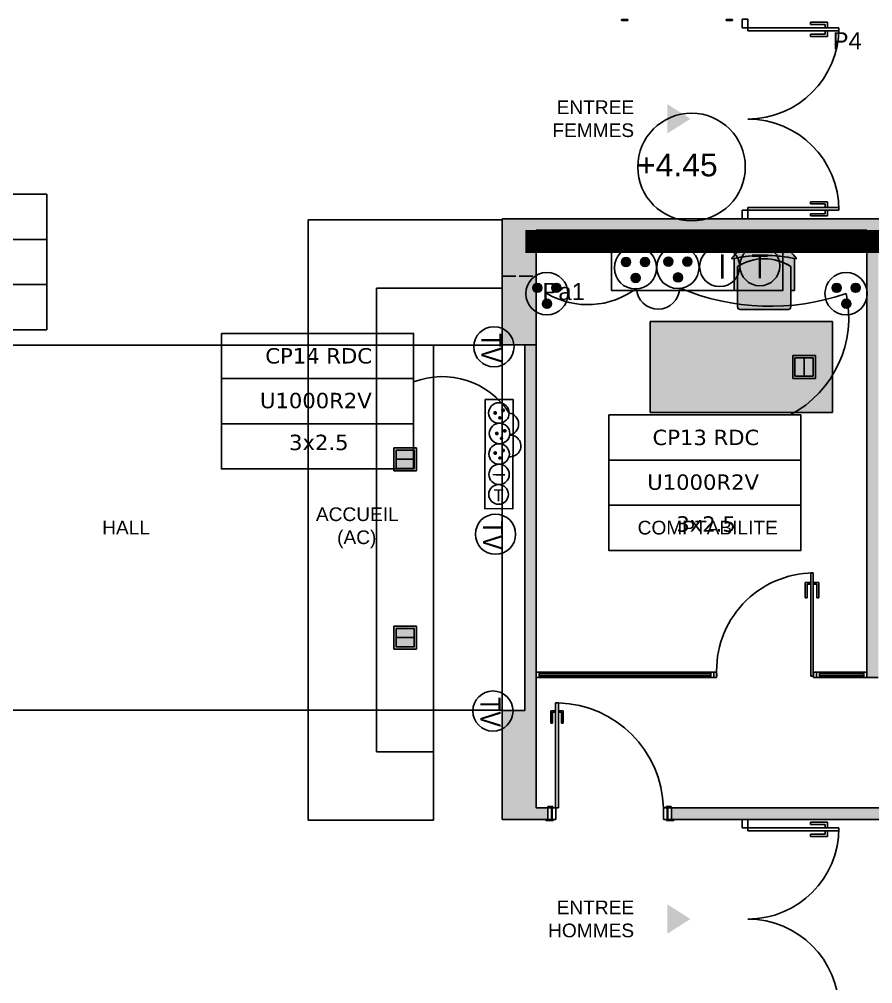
# Model space of a CAD drawing. Header units: millimetres. Extents: x 71819 to 78266, y 23672 to 38445.
# Drawn here: x 74655 to 75403, y 31269 to 32115 of the extents above; entities that cross this region are included whole.
import ezdxf
from ezdxf.enums import TextEntityAlignment as Align

# ---------------------------------------------------------------- set-up
doc = ezdxf.new("R2010")
doc.units = ezdxf.units.MM
for name, pattern in [('ACAD_ISO02W100', [15, 12, -3]), ('ACAD_ISO03W100', [30, 12, -18]), ('PROJECTION', [0.375, 0.25, -0.125])]:
    doc.linetypes.add(name, pattern=pattern)
for name, color, linetype in [('FILERIE', 5, 'Continuous'), ('Plan Archi', 8, 'Continuous'), ('prise', 1, 'Continuous'), ('Prises CFA', 140, 'Continuous'), ('PRISES DE COURANT', 5, 'Continuous')]:
    doc.layers.add(name, color=color, linetype=linetype)
doc.layers.add('STRUCTURE POUTRES', color=5, linetype='ACAD_ISO03W100', lineweight=20)
doc.styles.add('ARIAL', font='arial.ttf')
doc.styles.get("Standard").update_dxf_attribs({"font": 'arial.ttf'})
doc.styles.add('STYLE_GENERE_1', font='ARIALN.TTF')
doc.styles.add('Verdana', font='verdana.ttf')

# ---------------------------------------------------------------- blocks, each defined once
blk = doc.blocks.new('Prise de courant normale')
at = {"layer": 'prise', "linetype": 'Continuous'}
for points in [[(-122.4923302766327, 51.11718510181423, 0.9999999999999999), (-43.63924034800572, 51.11718510181423, 0.9999999999999999)], [(43.63924034800572, 51.11718510181423, 0.9999999999999999), (122.4923302766327, 51.11718510181423, 0.9999999999999999)], [(-38.26660679961788, -88.54752189595274, 0.9999999999999999), (40.58648312900914, -88.54752189595274, 0.9999999999999999)]]:
    blk.add_hatch(color=5, dxfattribs=at).paths.add_polyline_path(points, flags=0)
at = {"layer": 'prise', "color": 1, "linetype": 'Continuous'}
blk.add_circle((0, 0), 185.3837362570948, dxfattribs=at)
at = {"layer": 'prise', "color": 5, "linetype": 'Continuous'}
for centre in [(-83.06578531231924, 51.11718510181423), (83.06578531231924, 51.11718510181423), (1.159938164695632, -88.54752189595274)]:
    blk.add_circle(centre, 39.42654497360036, dxfattribs=at)
blk = doc.blocks.new('Prise télévision')
at = {"layer": 'prise', "color": 1, "linetype": 'Continuous'}
blk.add_circle((0, 0), 176.114549442571, dxfattribs=at)
at = {"layer": 'prise', "color": 4, "linetype": 'Continuous', "insert": (-120.3966662883759, -110.6891449093819), "char_height": 177.1875, "attachment_point": 7, "style": 'STYLE_GENERE_1'}
blk.add_mtext('{\\fArial Narrow|b0|i0|c0|p34;TV}', dxfattribs=at)
blk = doc.blocks.new('boite b')
at = {"layer": 'FILERIE', "color": 5}
for points, const_width in [([(1.412186922323599, 17.18801652033835, -1), (3.113256322751113, 17.18334202476217, -1)], 1.701075823108115), ([(4.338471682167437, 23.79594522807383, -1), (5.869434142550745, 23.79173818205527, -1)], 1.530968240797304), ([(8.354105894526583, 19.49507170493962, -1), (10.05517529494682, 19.49039720936344, -1)], 1.701075823108115), ([(0, 7.275957614183426e-12, -1), (1.701069400427514, -0.004674495568906423, -1)], 1.701075823108115), ([(2.926284759843838, 6.607928707742758, -1), (4.457247220227146, 6.603721661724194, -1)], 1.530968240797304), ([(6.941918972202984, 2.307055184608544, -1), (8.642988372623222, 2.302380689032361, -1)], 1.701075823108115), ([(1.5, -17.99999999999272, -1), (3.201069400427514, -18.00467449556891, -1)], 1.701075823108115), ([(4.426284759843838, -11.39207129225724, -1), (5.957247220227146, -11.39627833827581, -1)], 1.530968240797304), ([(8.441918972202984, -15.69294481539146, -1), (10.14298837262322, -15.69761931096764, -1)], 1.701075823108115)]:
    blk.add_lwpolyline(points, format="xyb", close=True, dxfattribs=dict(at, const_width=const_width))
at = {"layer": 'FILERIE', "color": 1}
for centre, radius in [((5.773172068751592, 20.30816017564212), 8.991740754105123), ((5.371750317601254, 2.326008294492567), 8.991740741632977), ((5.973976015571679, -15.63555663007173), 8.991740741632977)]:
    blk.add_circle(centre, radius, dxfattribs=at)
at = {"layer": 'prise', "color": 1, "flags": 128}
blk.add_lwpolyline([(18.09724516586721, -27.54259735303276), (-6.626156310718216, -27.47465807263143), (-6.363030105007056, 68.27811986725465), (18.36037137155654, 68.21018058698792)], close=True, dxfattribs=at)
at = {"layer": 'Prises CFA', "color": 4}
for centre, radius in [((6.252873112462112, 55.78596242555977), 8.614116416255332), ((5.822449641294952, 38.2404845412002), 8.940651317993284)]:
    blk.add_circle(centre, radius, dxfattribs=at)
for s, height, rotation, text_generation_flag, p in [('T', 10.35441373063637, 179.8425530498475, 2, (1.880163395369891, 61.7960320249822)), ('I', 10.74691799999425, 269.8425530469877, 4, (11.32422438674985, 40.53947606692054))]:
    blk.add_text(s, height=height, rotation=rotation, dxfattribs=dict(at, text_generation_flag=text_generation_flag)).set_placement(p)
blk = doc.blocks.new('ETIQ ECL')
at = {"color": 6, "linetype": 'ByBlock'}
blk.add_lwpolyline([(-28.09237466774357, 19.79999999999927), (28.09237466774357, 19.79999999999927), (28.09237466774357, -19.79999999999927), (-28.09237466774357, -19.79999999999927)], close=True, dxfattribs=at)
at = {"layer": 'STRUCTURE POUTRES', "color": 6, "linetype": 'ByBlock'}
for points in [[(-28.09237466774357, 19.79999999999927), (28.09237466774357, 19.79999999999927), (28.09237466774357, 6.599999999999909), (-28.09237466774357, 6.599999999999909)], [(-28.09237466774357, 6.599999999999909), (28.09237466774357, 6.599999999999909), (28.09237466774357, -6.599999999999454), (-28.09237466774357, -6.599999999999454)], [(-28.09237466774357, -6.599999999999454), (28.09237466774357, -6.599999999999454), (28.09237466774357, -19.79999999999927), (-28.09237466774357, -19.79999999999927)]]:
    blk.add_lwpolyline(points, close=True, dxfattribs=at)
at = {"layer": 'STRUCTURE POUTRES', "color": 6, "linetype": 'ByBlock', "style": 'Verdana'}
for tag, p in [('CIRCUIT', (0.3258196043170756, 10.99343506267905)), ('CABLE', (-0.4895047320387675, -2.077938956542766)), ('SECTION', (0.3739897136692889, -14.32081281852334))]:
    blk.add_attdef(tag, text='', height=4.5, dxfattribs=at).set_placement(p, align=Align.CENTER)
blk = doc.blocks.new('BLOC PRISE + I + T')
at = {"color": 1}
blk.add_lwpolyline([(-76.7453252264313, 19.83732521661022), (73.64106981598161, 19.83732521661022), (73.64106981598161, -20.23158626346685), (-76.7453252264313, -20.23158626346685)], close=True, dxfattribs=at)
at = {"layer": 'prise', "color": 1, "linetype": 'Continuous'}
for centre in [(18.091085552609, 0.72215177869748), (53.3352560871499, 1.379235280853209)]:
    blk.add_circle(centre, 17.54946321939493, dxfattribs=at)
at = {"xscale": 0.1, "yscale": 0.1, "zscale": 0.1}
for p in [(-55.75911469662969, -0.3871071534231305), (-18.5383736257063, 0)]:
    blk.add_blockref('Prise de courant normale', p, dxfattribs=at)
at = {"layer": 'prise', "color": 4, "linetype": 'Continuous', "char_height": 21.08676313003582, "attachment_point": 7, "style": 'STYLE_GENERE_1'}
for s, insert in [('{\\fArial Narrow|b0|i0|c0|p34;I}', (17.06601574364322, -9.77439826869977)), ('{\\fArial Narrow|b0|i0|c0|p34;T}', (45.99222531255509, -9.50878122915583))]:
    blk.add_mtext(s, dxfattribs=dict(at, insert=insert))

msp = doc.modelspace()

# ---------------------------------------------------------------- hatches: boundary and pattern name
at = {"layer": 'Plan Archi'}
h = msp.add_hatch(color=256, dxfattribs=at)
h.dxf.hatch_style = 1
h.paths.add_polyline_path([(75078.21319921051, 31829.37780712424), (75078.21319921051, 31939.80293808477), (76032.69985561425, 31939.80296607489), (76032.6998556142, 31413.12320927406), (75226.78998330253, 31413.12320927406), (75226.78998330253, 31423.12320927406), (75708.01828953427, 31423.12320927406), (75708.01828953427, 31428.29032532457), (75718.01828953427, 31428.29032532457), (75718.01828953427, 31423.12320927406), (76022.69985561418, 31423.12320927406), (76022.69985561422, 31929.80296607489), (75718.14669081426, 31929.80296607489), (75718.14669081426, 31531.77031324347), (75708.01828953427, 31531.77031324347), (75708.01828953427, 31929.80296607489), (75408.14669081426, 31929.80296607489), (75408.14669081426, 31537.40933900249), (75398.14669081426, 31537.40933900249), (75398.14669081426, 31929.80296607489), (75108.27550411112, 31929.80296607489), (75108.27529810266, 31423.12320927406), (75118.2750920942, 31423.12320927406), (75118.2750920942, 31413.12320927406), (75078.2127087903, 31413.12322813468), (75078.21271819108, 31508.54852767426), (75098.27550411112, 31508.54852767426), (75098.27550411112, 31829.37783511437)])
h = msp.add_hatch(color=256, dxfattribs=at)
h.dxf.hatch_style = 1
edge = h.paths.add_edge_path()
edge.add_arc((75308.09590418568, 31778.58599371522), 129.1470968822902, 89.9807959840947, 102.4973434483042, ccw=False)
edge.add_arc((75308.18254389465, 31778.44957139484), 129.2835192172629, 77.5092782508953, 90.01921317479162, ccw=False)
edge.add_line((75336.14417911506, 31904.67308464416), (75336.44417907117, 31905.03308447784))
edge.add_arc((75308.13072293323, 31885.1160045487), 34.61707485301902, 35.1244418655336, 89.9859844774305)
edge.add_arc((75308.13787705195, 31885.16371303327), 34.56936535771104, 89.99782247723603, 144.916600167338)
edge.add_arc((75280.0478074723, 31904.89358864546), 0.2426993287910363, 144.9166001673375, 294.6945263196027)
h = msp.add_hatch(color=256, dxfattribs=at)
h.dxf.hatch_style = 1
edge = h.paths.add_edge_path()
edge.add_line((75334.61417975841, 31905.00308447098), (75334.61417977566, 31876.93809617066))
edge.add_line((75334.61417977566, 31876.93809617066), (75331.5391810877, 31876.93809620916))
edge.add_line((75331.5391810877, 31876.93809620916), (75331.53918111553, 31898.02808739998))
edge.add_arc((75308.13919084118, 31860.24999498414), 44.4380896463861, 58.22566300077884, 121.7743369603142)
edge.add_line((75284.73920059246, 31898.02808741587), (75284.73920054136, 31876.93809622214))
edge.add_line((75284.73920054136, 31876.93809622214), (75281.67920182792, 31876.93809621116))
edge.add_line((75281.67920182792, 31876.93809621116), (75281.6792018456, 31905.00248975351))
edge.add_arc((75308.14811675588, 31778.08060991275), 129.6524856639419, 78.22137953616561, 101.77990788484061, ccw=False)
h = msp.add_hatch(color=256, dxfattribs=at)
h.dxf.hatch_style = 1
edge = h.paths.add_edge_path()
edge.add_arc((75308.15507405429, 31860.19418910007), 44.49389836539882, 90.02045314779735, 121.7538837941314)
edge.add_line((75284.73920059246, 31898.02808741587), (75284.73920057325, 31862.83810206004))
edge.add_line((75284.73920057325, 31862.83810206004), (75285.44420027164, 31860.93310287454))
edge.add_line((75285.44420027164, 31860.93310287454), (75286.94419964422, 31860.13810319443))
edge.add_line((75286.94419964422, 31860.13810319443), (75329.34918198707, 31860.13810319986))
edge.add_line((75329.34918198707, 31860.13810319986), (75330.84918134836, 31860.93310284731))
edge.add_line((75330.84918134836, 31860.93310284731), (75331.53918108468, 31862.83810204997))
edge.add_line((75331.53918108468, 31862.83810204997), (75331.53918111553, 31898.02808739998))
edge.add_arc((75308.12330762717, 31860.19418909717), 44.49389836831288, 58.24611616802966, 89.97954681436373)
at = {"layer": 'Plan Archi', "linetype": 'ACAD_ISO02W100'}
h = msp.add_hatch(color=256, dxfattribs=at)
h.dxf.hatch_style = 1
h.paths.add_polyline_path([(75078.27509209694, 31889.37782111945), (75108.27564785494, 31889.37782111945), (75108.27564785494, 31829.3778211193), (75078.27509209694, 31829.3778211193)])
at = {"layer": 'Plan Archi'}
h = msp.add_hatch(color=256, dxfattribs=at)
h.dxf.hatch_style = 1
h.paths.add_polyline_path([(75208.14669082171, 31769.80296604323), (75208.14669080681, 31849.80296604323), (75368.14669081426, 31849.80296607303), (75368.14669082916, 31769.80296607303)])
h = msp.add_hatch(color=256, dxfattribs=at)
h.dxf.hatch_style = 1
h.paths.add_polyline_path([(75333.14669081052, 31799.80296604326), (75353.14669081052, 31799.80296604326), (75353.14669081052, 31819.80296604326), (75333.14669081052, 31819.80296604326)])
h = msp.add_hatch(color=256, dxfattribs=at)
h.dxf.hatch_style = 1
h.paths.add_polyline_path([(75003.21320315496, 31718.87155501311), (75003.21320315496, 31738.87155501311), (74983.21320315496, 31738.87155501311), (74983.21320315496, 31718.87155501311)])
h = msp.add_hatch(color=256, dxfattribs=at)
h.dxf.hatch_style = 1
h.paths.add_polyline_path([(75003.21320315496, 31582.51079298689), (75003.21320315496, 31562.51079298689), (74983.21320315496, 31562.51079298689), (74983.21320315496, 31582.51079298689)])

# ---------------------------------------------------------------- linework, layer by layer
for p, q in [((75182.93328026356, 32113.82027864316), (75182.93328026356, 32114.63491767442)), ((75182.93328026356, 32114.63491767442), (75188.50484321709, 32114.63491767442)), ((75188.50484321709, 32114.63491767442), (75188.50484321709, 32113.82027864316)), ((75274.91695764707, 32113.82027864316), (75274.91695764707, 32114.63491767442)), ((75274.91695764707, 32114.63491767442), (75280.4885206006, 32114.63491767442)), ((75280.4885206006, 32114.63491767442), (75280.4885206006, 32113.82027864316)), ((75288.72192729426, 32107.2868284749), (75288.72192729426, 32114.7706908749)), ((75288.72192729426, 32114.7706908749), (75293.72192729426, 32114.7706908749)), ((75293.72192729426, 32114.7706908749), (75293.72192729426, 32107.2868284749)), ((75188.50484321709, 32113.82027864316), (75182.93328026356, 32113.82027864316)), ((75280.4885206006, 32113.82027864316), (75274.91695764707, 32113.82027864316)), ((75293.72192729426, 32107.2868284749), (75288.72192729426, 32107.2868284749)), ((75293.72192729426, 32104.7868284749), (75293.72192729426, 32107.2868284749)), ((75293.72192729426, 32107.2868284749), (75373.72192729426, 32107.2868284749)), ((75363.72192729426, 32112.2868284749), (75348.72192729426, 32112.2868284749)), ((75348.72192729426, 32112.2868284749), (75348.72192729426, 32110.2868284749)), ((75348.72192729426, 32110.2868284749), (75361.72192729426, 32110.2868284749)), ((75361.72192729426, 32110.2868284749), (75361.72192729426, 32107.2868284749)), ((75363.72192729426, 32107.2868284749), (75363.72192729426, 32112.2868284749)), ((75373.72192729426, 32107.2868284749), (75373.72192729426, 32104.7868284749)), ((75373.72192729426, 32104.7868284749), (75293.72192729426, 32104.7868284749)), ((75348.72192729426, 32099.7868284749), (75348.72192729426, 32101.7868284749)), ((75348.72192729426, 32101.7868284749), (75361.72192729426, 32101.7868284749)), ((75363.72192729426, 32099.7868284749), (75348.72192729426, 32099.7868284749)), ((75361.72192729426, 32101.7868284749), (75361.72192729426, 32104.7868284749)), ((75363.72192729426, 32104.7868284749), (75363.72192729426, 32099.7868284749)), ((75363.72192729426, 31954.7868284749), (75348.72192729426, 31954.7868284749)), ((75348.72192729426, 31954.7868284749), (75348.72192729426, 31952.7868284749)), ((75363.72192729426, 31949.7868284749), (75363.72192729426, 31954.7868284749)), ((75293.72192729426, 31947.2868284749), (75288.72192729426, 31947.2868284749)), ((75288.72192729426, 31947.2868284749), (75288.72192729426, 31939.80296607489)), ((75373.72192729426, 31949.7868284749), (75293.72192729426, 31949.7868284749)), ((75293.72192729426, 31949.7868284749), (75293.72192729426, 31947.2868284749)), ((75293.72192729426, 31947.2868284749), (75373.72192729426, 31947.2868284749)), ((75293.72192729426, 31939.80296607489), (75293.72192729426, 31947.2868284749)), ((75348.72192729426, 31952.7868284749), (75361.72192729426, 31952.7868284749)), ((75361.72192729426, 31952.7868284749), (75361.72192729426, 31949.7868284749)), ((75361.72192729426, 31944.2868284749), (75361.72192729426, 31947.2868284749)), ((75363.72192729426, 31947.2868284749), (75363.72192729426, 31942.2868284749)), ((75373.72192729426, 31947.2868284749), (75373.72192729426, 31949.7868284749)), ((75078.21320315494, 31938.99878320745), (74908.21320315494, 31938.99878320745)), ((74908.21320315494, 31938.99878320745), (74908.21320315496, 31412.38356479256)), ((75078.21319921051, 31939.80293808477), (76032.69985561425, 31939.80296607489)), ((75078.21319921051, 31829.37780712424), (75078.21319921051, 31939.80293808477)), ((75288.72192729426, 31939.80296607489), (75293.72192729426, 31939.80296607489)), ((75348.72192729426, 31942.2868284749), (75348.72192729426, 31944.2868284749)), ((75348.72192729426, 31944.2868284749), (75361.72192729426, 31944.2868284749)), ((75363.72192729426, 31942.2868284749), (75348.72192729426, 31942.2868284749)), ((75108.27550411112, 31929.80296607489), (75108.27529810266, 31423.12320927406)), ((75398.14669081426, 31929.80296607489), (75108.27550411112, 31929.80296607489)), ((75398.14669081426, 31537.40933900249), (75398.14669081426, 31929.80296607489)), ((75078.21320315494, 31878.99878320745), (74968.21320315496, 31878.99878320745)), ((74968.21320315496, 31878.99878320745), (74968.21320315496, 31472.38356479256)), ((75078.21320315494, 31878.99878320745), (74968.21320315494, 31878.99878320745)), ((74968.21320315494, 31878.99878320745), (74968.21320315496, 31472.38356479256)), ((75208.14669080681, 31849.80296604323), (75368.14669081426, 31849.80296607303)), ((75078.21320315494, 31828.99878320745), (75018.21320315496, 31828.99878320745)), ((75018.21320315496, 31828.99878320745), (75018.21320315496, 31472.38356479256)), ((75098.27550411112, 31829.37783511437), (75078.21319921051, 31829.37780712424)), ((75098.27550411112, 31508.54852767426), (75098.27550411112, 31829.37783511437)), ((75353.14669081052, 31819.80296604326), (75333.14669081052, 31819.80296604326)), ((75333.14669081052, 31819.80296604326), (75333.14669081052, 31799.80296604326)), ((75353.14669081052, 31799.80296604326), (75353.14669081052, 31819.80296604326)), ((75335.14669081052, 31801.80296604326), (75335.14669081052, 31817.80296604326)), ((75335.14669081052, 31817.80296604326), (75343.14669081052, 31817.80296604326)), ((75351.14669081052, 31817.80296604326), (75335.14669081052, 31817.80296604326)), ((75335.14669081052, 31817.80296604326), (75335.14669081052, 31801.80296604326)), ((75343.14669081052, 31817.80296604326), (75343.14669081052, 31801.80296604326)), ((75343.14669081052, 31817.80296604326), (75351.14669081052, 31817.80296604326)), ((75343.14669081052, 31801.80296604326), (75343.14669081052, 31817.80296604326)), ((75351.14669081052, 31817.80296604326), (75351.14669081052, 31801.80296604326)), ((75351.14669081052, 31801.80296604326), (75351.14669081052, 31817.80296604326)), ((75343.14669081052, 31801.80296604326), (75335.14669081052, 31801.80296604326)), ((75335.14669081052, 31801.80296604326), (75351.14669081052, 31801.80296604326)), ((75351.14669081052, 31801.80296604326), (75343.14669081052, 31801.80296604326)), ((75333.14669081052, 31799.80296604326), (75353.14669081052, 31799.80296604326)), ((75208.14669082171, 31769.80296604323), (75368.14669082916, 31769.80296607303)), ((75003.21320315496, 31738.87155501311), (74983.21320315496, 31738.87155501311)), ((74983.21320315496, 31738.87155501311), (74983.21320315496, 31718.87155501311)), ((74985.21320315496, 31728.87155501311), (74985.21320315496, 31736.87155501311)), ((74985.21320315496, 31736.87155501311), (75001.21320315496, 31736.87155501311)), ((75001.21320315496, 31736.87155501311), (74985.21320315496, 31736.87155501311)), ((74985.21320315496, 31736.87155501311), (74985.21320315496, 31720.87155501311)), ((75001.21320315496, 31736.87155501311), (75001.21320315496, 31728.87155501311)), ((75001.21320315496, 31720.87155501311), (75001.21320315496, 31736.87155501311)), ((75003.21320315496, 31718.87155501311), (75003.21320315496, 31738.87155501311)), ((74985.21320315496, 31720.87155501311), (74985.21320315496, 31728.87155501311)), ((74985.21320315496, 31728.87155501311), (75001.21320315496, 31728.87155501311)), ((75001.21320315496, 31728.87155501311), (74985.21320315496, 31728.87155501311)), ((75001.21320315496, 31728.87155501311), (75001.21320315496, 31720.87155501311)), ((74983.21320315496, 31718.87155501311), (75003.21320315496, 31718.87155501311)), ((75001.21320315496, 31720.87155501311), (74985.21320315496, 31720.87155501311)), ((74985.21320315496, 31720.87155501311), (75001.21320315496, 31720.87155501311)), ((75348.96337182986, 31629.21755222119), (75348.96337182986, 31538.76146589567)), ((75351.25268405987, 31629.21755222119), (75348.96337182986, 31629.21755222119)), ((75348.96337182986, 31629.21755222119), (75351.25268405987, 31629.21755222119)), ((75351.25268405987, 31538.76146589567), (75351.25268405987, 31629.21755222119)), ((75344.03872703965, 31620.86047322843), (75344.03872703965, 31607.5066874257)), ((75348.7618561243, 31620.86047322843), (75344.03872703965, 31620.86047322843)), ((75345.74709287254, 31607.5066874257), (75345.74709287254, 31619.45481157313)), ((75345.74709287254, 31619.45481157313), (75348.86234800739, 31619.45481157313)), ((75354.46896301719, 31619.45481157313), (75351.35370788234, 31619.45481157313)), ((75351.45419976543, 31620.86047322843), (75356.17732885008, 31620.86047322843)), ((75354.46896301719, 31607.5066874257), (75354.46896301719, 31619.45481157313)), ((75356.17732885008, 31620.86047322843), (75356.17732885007, 31607.5066874257)), ((75344.03872703965, 31607.5066874257), (75345.74709287254, 31607.5066874257)), ((75356.17732885007, 31607.5066874257), (75354.46896301719, 31607.5066874257)), ((74983.21320315496, 31562.51079298689), (74983.21320315496, 31582.51079298689)), ((74983.21320315496, 31582.51079298689), (75003.21320315496, 31582.51079298689)), ((75003.21320315496, 31582.51079298689), (75003.21320315496, 31562.51079298689)), ((75001.21320315496, 31580.51079298689), (74985.21320315496, 31580.51079298689)), ((74985.21320315496, 31580.51079298689), (74985.21320315496, 31572.51079298689)), ((74985.21320315496, 31564.51079298689), (74985.21320315496, 31580.51079298689)), ((74985.21320315496, 31580.51079298689), (75001.21320315496, 31580.51079298689)), ((75001.21320315496, 31572.51079298689), (75001.21320315496, 31580.51079298689)), ((75001.21320315496, 31580.51079298689), (75001.21320315496, 31564.51079298689)), ((74985.21320315496, 31572.51079298689), (75001.21320315496, 31572.51079298689)), ((74985.21320315496, 31572.51079298689), (74985.21320315496, 31564.51079298689)), ((75001.21320315496, 31572.51079298689), (74985.21320315496, 31572.51079298689)), ((75001.21320315496, 31564.51079298689), (75001.21320315496, 31572.51079298689)), ((75003.21320315496, 31562.51079298689), (74983.21320315496, 31562.51079298689)), ((74985.21320315496, 31564.51079298689), (75001.21320315496, 31564.51079298689)), ((75001.21320315496, 31564.51079298689), (74985.21320315496, 31564.51079298689)), ((75108.27537339846, 31537.40933002209), (75108.27537339846, 31542.16912763408)), ((75108.27537339846, 31542.16912763408), (75110.80180893622, 31542.16912763408)), ((75263.90157155448, 31542.16913661445), (75110.80180893622, 31542.16912763408)), ((75110.80180893622, 31542.16912763408), (75110.80180893622, 31537.40933002209)), ((75110.80180893622, 31540.68169071492), (75261.37513601672, 31540.68169969531)), ((75110.80180893622, 31538.89676694124), (75110.80180893622, 31540.68169071492)), ((75261.37513601672, 31537.40933900248), (75261.37513601672, 31542.16913661446)), ((75261.37513601672, 31542.16913661446), (75263.90157155448, 31542.16913661446)), ((75263.90157155448, 31537.40933900248), (75263.90157155448, 31542.16913661446)), ((75263.90157155448, 31542.16913661446), (75266.42800709224, 31542.16913661446)), ((75263.90157155448, 31542.16913661446), (75263.90157155448, 31537.40933900248)), ((75266.42800709224, 31542.16913661446), (75266.42800709224, 31537.40933900248)), ((75351.54957591485, 31537.40933900248), (75351.54957591485, 31542.16913661446)), ((75351.54957591485, 31542.16913661446), (75354.0760114526, 31542.16913661446)), ((75398.14669081428, 31542.16913661445), (75354.0760114526, 31542.16913661445)), ((75354.0760114526, 31537.40933900248), (75354.0760114526, 31542.16913661446)), ((75354.0760114526, 31542.16913661446), (75356.60244699036, 31542.16913661446)), ((75354.0760114526, 31542.16913661446), (75354.0760114526, 31537.40933900248)), ((75356.60244699036, 31542.16913661446), (75356.60244699036, 31537.40933900248)), ((75356.60244699036, 31540.68169969531), (75395.6202552765, 31540.68169969531)), ((75398.14669081426, 31542.16913661446), (75395.6202552765, 31542.16913661446)), ((75395.6202552765, 31542.16913661446), (75395.6202552765, 31537.40933900248)), ((75395.6202552765, 31540.68169969531), (75395.6202552765, 31538.89677592163)), ((75398.14669081426, 31537.40933900248), (75398.14669081426, 31542.16913661446)), ((75110.80180893622, 31537.40933002209), (75108.27537339846, 31537.40933002209)), ((75261.37513601672, 31538.89677592163), (75110.80180893622, 31538.89676694124)), ((75110.80180893622, 31537.40933002209), (75263.90157155448, 31537.40933900248)), ((75263.90157155448, 31537.40933900248), (75261.37513601672, 31537.40933900248)), ((75266.42800709224, 31537.40933900248), (75263.90157155448, 31537.40933900248)), ((75348.96337182986, 31538.76146589568), (75351.25268405987, 31538.76146589568)), ((75354.0760114526, 31537.40933900248), (75351.54957591485, 31537.40933900248)), ((75354.0760114526, 31537.40933900248), (75398.14669081426, 31537.40933900248)), ((75356.60244699036, 31537.40933900248), (75354.0760114526, 31537.40933900248)), ((75395.6202552765, 31538.89677592163), (75356.60244699036, 31538.89677592163)), ((75395.6202552765, 31537.40933900248), (75398.14669081426, 31537.40933900248)), ((75408.14669081426, 31537.40933900249), (75398.14669081426, 31537.40933900249)), ((75124.98431912628, 31423.12320927406), (75124.98431912628, 31515.20045465784)), ((75124.98431912628, 31515.20045465784), (75127.68728245932, 31515.20045465784)), ((75127.68728245932, 31515.20045465784), (75124.98431912628, 31515.20045465784)), ((75127.68728245932, 31515.20045465784), (75127.68728245932, 31423.12320927406)), ((75078.2127087903, 31413.12322813468), (75078.21271819108, 31508.54852767426)), ((75078.21271819108, 31508.54852767426), (75098.27550411112, 31508.54852767426)), ((75120.93753567572, 31508.33309865479), (75120.93753567572, 31497.35974287159)), ((75124.8187253714, 31508.33309865479), (75120.93753567572, 31508.33309865479)), ((75122.34137024135, 31497.35974287159), (75122.34137024135, 31507.17800857904)), ((75122.34137024135, 31507.17800857904), (75124.9013036906, 31507.17800857904)), ((75130.33023134424, 31507.17800857904), (75127.77029789501, 31507.17800857904)), ((75127.8528762142, 31508.33309865479), (75131.73406590987, 31508.33309865479)), ((75130.33023134424, 31497.35974287159), (75130.33023134424, 31507.17800857904)), ((75131.73406590987, 31508.33309865479), (75131.73406590987, 31497.35974287159)), ((75120.93753567572, 31497.35974287159), (75122.34137024135, 31497.35974287159)), ((75131.73406590987, 31497.35974287159), (75130.33023134424, 31497.35974287159)), ((74968.21320315496, 31472.38356479256), (75018.21320315496, 31472.38356479256)), ((75108.27529810266, 31423.12320927406), (75118.2750920942, 31423.12320927406)), ((75118.2750920942, 31413.12320927406), (75118.2750920942, 31423.12320927406)), ((75118.2750920942, 31423.12320927406), (75125.3124834211, 31423.12320927406)), ((75118.2750920942, 31423.12320927406), (75118.2750920942, 31413.12320927406)), ((75122.81030000477, 31424.37320924936), (75118.43147827665, 31424.37320924936)), ((75118.43147827665, 31424.37320924936), (75118.43147827665, 31423.12320927406)), ((75118.43147827665, 31423.12320927406), (75122.81030000477, 31423.12320927406)), ((75121.55920792183, 31423.12320927406), (75121.55920792183, 31413.12320927406)), ((75122.02836759346, 31413.12320927406), (75122.02836759346, 31423.12320927406)), ((75122.02836759346, 31423.12320927406), (75125.3124834211, 31423.12320927406)), ((75122.81030000477, 31423.12320927406), (75122.81030000477, 31424.37320924936)), ((75127.68728245932, 31423.12320927406), (75124.98431912628, 31423.12320927406)), ((75125.3124834211, 31423.12320927406), (75125.3124834211, 31413.12320927406)), ((75219.75259197562, 31413.12320927406), (75219.75259197562, 31423.12320927406)), ((75219.75259197562, 31423.12320927406), (75223.03670780326, 31423.12320927406)), ((75226.63359712009, 31424.37320924936), (75222.25477539196, 31424.37320924936)), ((75222.25477539196, 31424.37320924936), (75222.25477539196, 31423.12320927406)), ((75222.25477539196, 31423.12320927406), (75226.63359712009, 31423.12320927406)), ((75223.03670780326, 31423.12320927406), (75223.03670780326, 31413.12320927406)), ((75223.5058674749, 31413.12320927406), (75223.5058674749, 31423.12320927406)), ((75223.5058674749, 31423.12320927406), (75226.78998330253, 31423.12320927406)), ((75226.63359712009, 31423.12320927406), (75226.63359712009, 31424.37320924936)), ((75226.78998330253, 31423.12320927406), (75226.78998330253, 31413.12320927406)), ((75226.78998330253, 31413.12320927406), (75226.78998330253, 31423.12320927406)), ((75226.78998330253, 31423.12320927406), (75708.01828953427, 31423.12320927406)), ((74908.21320315496, 31412.38356479256), (75018.21320315496, 31412.38356479256)), ((75118.2750920942, 31413.12320927406), (75078.2127087903, 31413.12322813468)), ((75116.55484033962, 31412.02945932043), (75116.55484033962, 31412.9669592524)), ((75116.55484033962, 31412.9669592524), (75122.96668618721, 31412.9669592524)), ((75121.55920792183, 31413.12320927406), (75118.2750920942, 31413.12320927406)), ((75125.3124834211, 31413.12320927406), (75122.02836759346, 31413.12320927406)), ((75122.96668618721, 31412.9669592524), (75122.96668618721, 31412.02945932043)), ((75223.03670780326, 31413.12320927406), (75219.75259197562, 31413.12320927406)), ((75222.41116194919, 31412.02945932043), (75222.41116194919, 31412.9669592524)), ((75222.41116194919, 31412.9669592524), (75228.82300779676, 31412.9669592524)), ((75226.78998330253, 31413.12320927406), (75223.5058674749, 31413.12320927406)), ((76032.6998556142, 31413.12320927406), (75226.78998330253, 31413.12320927406)), ((75228.82300779676, 31412.9669592524), (75228.82300779676, 31412.02945932043)), ((75288.72192729426, 31405.63934687394), (75288.72192729426, 31413.12320927394)), ((75288.72192729426, 31413.12320927394), (75293.72192729426, 31413.12320927394)), ((75293.72192729426, 31413.12320927394), (75293.72192729426, 31405.63934687394)), ((75122.96668618721, 31412.02945932043), (75116.55484033962, 31412.02945932043)), ((75228.82300779676, 31412.02945932043), (75222.41116194919, 31412.02945932043)), ((75293.72192729426, 31405.63934687394), (75288.72192729426, 31405.63934687394)), ((75293.72192729426, 31403.13934687394), (75293.72192729426, 31405.63934687394)), ((75293.72192729426, 31405.63934687394), (75373.72192729426, 31405.63934687394)), ((75363.72192729426, 31410.63934687394), (75348.72192729426, 31410.63934687394)), ((75348.72192729426, 31410.63934687394), (75348.72192729426, 31408.63934687394)), ((75348.72192729426, 31408.63934687394), (75361.72192729426, 31408.63934687394)), ((75361.72192729426, 31408.63934687394), (75361.72192729426, 31405.63934687394)), ((75363.72192729426, 31405.63934687394), (75363.72192729426, 31410.63934687394)), ((75373.72192729426, 31405.63934687394), (75373.72192729426, 31403.13934687394)), ((75373.72192729426, 31403.13934687394), (75293.72192729426, 31403.13934687394)), ((75348.72192729426, 31398.13934687394), (75348.72192729426, 31400.13934687394)), ((75348.72192729426, 31400.13934687394), (75361.72192729426, 31400.13934687394)), ((75363.72192729426, 31398.13934687394), (75348.72192729426, 31398.13934687394)), ((75361.72192729426, 31400.13934687394), (75361.72192729426, 31403.13934687394)), ((75363.72192729426, 31403.13934687394), (75363.72192729426, 31398.13934687394))]:
    msp.add_line(p, q, dxfattribs=at)
at = {"layer": 'Plan Archi', "linetype": 'Continuous'}
for p, q in [((75078.21320315494, 31878.99878320745), (75078.21320315494, 31938.99878320745)), ((75078.21320315494, 31828.99878320745), (75078.21320315494, 31878.99878320745)), ((75208.14669082171, 31769.80296604323), (75208.14669080681, 31849.80296604323)), ((75368.14669082916, 31769.80296607303), (75368.14669081426, 31849.80296607303)), ((75018.21320315496, 31472.38356479256), (74968.21320315496, 31472.38356479256)), ((75018.21320315496, 31472.38356479256), (75018.21320315496, 31412.38356479256))]:
    msp.add_line(p, q, dxfattribs=at)
at = {"layer": 'Plan Archi', "lineweight": -3}
for p, q in [((75281.67920182792, 31876.93809621116), (75281.6792018456, 31905.00248975351)), ((75334.61417975841, 31905.00308447098), (75334.61417977566, 31876.93809617066)), ((75336.14417911506, 31904.67308464416), (75336.44417907119, 31905.03308447784)), ((75284.73920059246, 31898.02808741587), (75284.73920057325, 31862.83810206004)), ((75284.73920059246, 31898.02808741587), (75284.73920054136, 31876.93809622214)), ((75331.53918108468, 31862.83810204997), (75331.53918111553, 31898.02808739998)), ((75331.5391810877, 31876.93809620916), (75331.53918111553, 31898.02808739998)), ((75284.73920054136, 31876.93809622214), (75281.67920182792, 31876.93809621116)), ((75334.61417977566, 31876.93809617066), (75331.5391810877, 31876.93809620916)), ((75284.73920057325, 31862.83810206004), (75285.44420027164, 31860.93310287454)), ((75285.44420027164, 31860.93310287454), (75286.94419964422, 31860.13810319443)), ((75329.34918198707, 31860.13810319986), (75330.84918134836, 31860.93310284731)), ((75330.84918134836, 31860.93310284731), (75331.53918108468, 31862.83810204997)), ((75286.94419964422, 31860.13810319443), (75329.34918198707, 31860.13810319986))]:
    msp.add_line(p, q, dxfattribs=at)
at = {"layer": 'Plan Archi', "linetype": 'ACAD_ISO02W100'}
for p, q in [((75078.27509209694, 31889.37782111945), (75108.27564785494, 31889.37782111945)), ((75078.27509209694, 31829.3778211193), (75078.27509209694, 31889.37782111945)), ((75108.27564785494, 31889.37782111945), (75108.27564785494, 31829.3778211193)), ((75108.27564785494, 31829.3778211193), (75078.27509209694, 31829.3778211193))]:
    msp.add_line(p, q, dxfattribs=at)
at = {"layer": 'Plan Archi', "linetype": 'PROJECTION', "ltscale": 2}
for p, q in [((74043.20417130631, 31828.96268241181), (75078.212139112, 31828.96269651522)), ((75078.212139112, 31828.96269651522), (75078.212139112, 31508.96268241181)), ((75078.212139112, 31508.96268241181), (74043.20417130631, 31508.9626683084))]:
    msp.add_line(p, q, dxfattribs=at)
at = {"layer": 'Plan Archi'}
msp.add_circle((75244.41648371737, 31985.24839475822), 47.17257459964506, dxfattribs=at)
for centre, radius, start, end in [((75293.72192729426, 32107.2868284749), 80, 270, 0), ((75293.72192729426, 31947.2868284749), 80, 0, 90), ((75352.11912196444, 31543.52016755861), 85.70176458306781, 90.57926556177073, 183.1830595725757), ((75125.17502170398, 31420.62320927407), 94.61060616275512, 1.51416557631479, 88.47840675641223), ((75293.72192729426, 31405.63934687394), 80, 270, 0), ((75293.72192729426, 31245.63934687394), 80, 0, 90)]:
    msp.add_arc(centre, radius, start, end, dxfattribs=at)
at = {"layer": 'Plan Archi', "lineweight": -3}
for centre, radius, start, end in [((75308.13787705197, 31885.16371303328), 34.56936535770905, 89.99782247726327, 144.9166001673521), ((75308.13072293323, 31885.1160045487), 34.61707485302071, 35.12444186554035, 89.98598447744035), ((75280.0478074723, 31904.89358864546), 0.2426993287831401, 144.9166001659619, 294.6945263195229), ((75308.09590418568, 31778.58599371517), 129.1470968823388, 89.98079598409271, 102.4973434483023), ((75308.14811675588, 31778.08060991275), 129.652485663943, 78.22137953616674, 101.7799078848417), ((75308.15507405429, 31860.19418910006), 44.49389836541125, 90.02045314778303, 121.7538837941191), ((75308.13919084118, 31860.24999498414), 44.43808964638097, 58.22566300078449, 121.7743369603221), ((75308.18254389465, 31778.44957139489), 129.2835192172111, 77.50927825089464, 90.01921317479103), ((75308.12330762717, 31860.19418909718), 44.49389836830377, 58.24611616801453, 89.9795468143471)]:
    msp.add_arc(centre, radius, start, end, dxfattribs=at)
at = {"layer": 'Plan Archi'}
for points in [[(75223.17272024952, 32040.39973584288), (75243.48172490612, 32027.4921177014), (75223.17272024952, 32014.58449955993)], [(75223.17272024952, 31338.6087108615), (75243.48172490612, 31325.70109272003), (75223.17272024952, 31312.79347457856)]]:
    msp.add_solid(points, dxfattribs=at)
at = {"layer": 'PRISES DE COURANT', "color": 3, "linetype": 'Continuous', "const_width": 20}
msp.add_lwpolyline([(75098.72192729426, 31919.92201078238), (76022.69985561422, 31919.92201078238)], dxfattribs=at)
at = {"layer": 'PRISES DE COURANT', "color": 6}
for centre, radius, start, end in [((75153.38832536034, 31935.94221427966), 71.44807453803968, 239.869895590499, 306.7391098272174), ((75215.10118959702, 31879.50122509576), 18.99210798796516, 182.4599990213317, 358.663796657106), ((75313.52956190727, 32068.98406804294), 205.8706388321058, 247.3015972858538, 288.8438781614416), ((75285.52922316283, 31853.15846841353), 96.79760983622174, 298.0874880445265, 12.52324587050149), ((75082.85397144052, 31759.73792823271), 9.869187371443703, 282.1252413485441, 80.75828191260075), ((75085.25199480429, 31740.62281860078), 9.47167371400082, 264.4148892905611, 91.96641195160551)]:
    msp.add_arc(centre, radius, start, end, dxfattribs=at)
at = {"layer": 'PRISES DE COURANT', "color": 6, "linetype": 'ByBlock'}
msp.add_arc((75025.85675618108, 31731.75414373199), 69.67811542206005, 32.78009580287053, 111.2253399531371, dxfattribs=at)

# ---------------------------------------------------------------- block references
at = {"layer": 'PRISES DE COURANT', "color": 6, "linetype": 'ByBlock', "xscale": 3, "yscale": 3, "zscale": 3}
for p, values in [((74594.61883011565, 31901.87764767524), {'SECTION': '3x2.5', 'CABLE': 'U1000R2V', 'CIRCUIT': 'CP15 RDC'}), ((74916.35358540047, 31779.91754290456), {'SECTION': '3x2.5', 'CABLE': 'U1000R2V', 'CIRCUIT': 'CP14 RDC'}), ((75256.04901700668, 31708.36074192198), {'SECTION': '3x2.5', 'CABLE': 'U1000R2V', 'CIRCUIT': 'CP13 RDC'})]:
    msp.add_blockref('ETIQ ECL', p, dxfattribs=at).add_auto_attribs(values)
at = {"layer": 'PRISES DE COURANT', "color": 1}
msp.add_blockref('BLOC PRISE + I + T', (75251.01294838637, 31897.18509714983), dxfattribs=at)
at = {"layer": 'PRISES DE COURANT', "xscale": 0.1, "yscale": 0.1, "zscale": 0.1}
for p in [(75117.5238337926, 31874.14764551143), (75117.52383525664, 31874.14764551143), (75380.02383525664, 31874.14764551143)]:
    msp.add_blockref('Prise de courant normale', p, dxfattribs=at)
at = {"layer": 'PRISES DE COURANT', "xscale": 0.1, "yscale": 0.1, "zscale": 0.1, "rotation": 270}
for p in [(75071.13182693202, 31827.55986414202), (75072.48263417621, 31663.20697731086), (75070.20885677327, 31508.12112250026)]:
    msp.add_blockref('Prise télévision', p, dxfattribs=at)
at = {"layer": 'PRISES DE COURANT', "rotation": 180}
msp.add_blockref('boite b', (75081.42119718892, 31753.84344548628), dxfattribs=at)

# ---------------------------------------------------------------- texts
at = {"layer": 'Plan Archi', "linetype": 'ByBlock', "style": 'ARIAL'}
for s, p in [('P4', (75368.18141869943, 32088.46416966631)), ('Pa1', (75113.67737707657, 31868.54078474093))]:
    msp.add_text(s, height=15, dxfattribs=at).set_placement(p)
at = {"layer": 'Plan Archi', "linetype": 'ByBlock'}
for s, p in [('ENTREE', (75126.07585803942, 32031.69675617344)), ('FEMMES', (75122.33506677067, 32011.4921177014)), ('ACCUEIL', (74914.93139033715, 31674.72707130367)), ('HALL', (74727.46536774063, 31662.96308767475)), ('COMPTABILITE', (75197.183446539, 31662.95899490531)), ('(AC)', (74933.53302744492, 31654.52243283163)), ('ENTREE', (75126.07585803942, 31329.90982396151)), ('HOMMES', (75118.61064657968, 31309.69699995059))]:
    msp.add_text(s, height=12, rotation=359.9999999999999, dxfattribs=at).set_placement(p)
msp.add_text('+4.45', height=20, dxfattribs=at).set_placement((75196.66866762453, 31977.02404870439))

doc.saveas('drawing.dxf')
